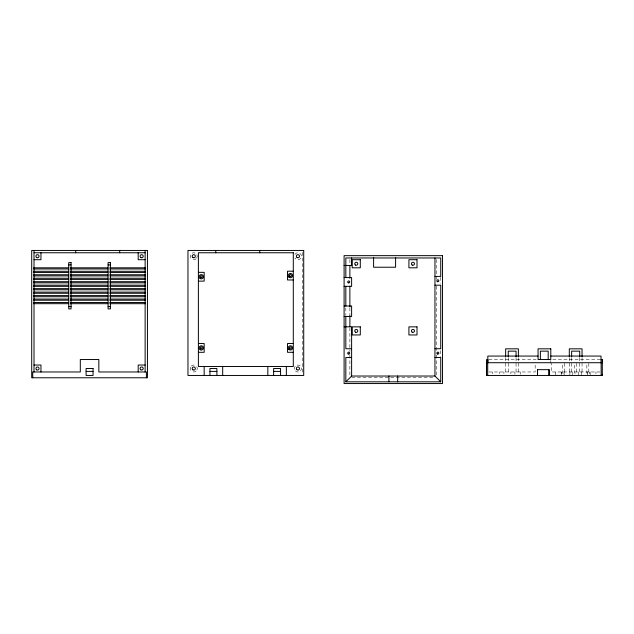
<?xml version="1.0" encoding="UTF-8"?>
<svg xmlns="http://www.w3.org/2000/svg" width="634" height="634" viewBox="0 0 634 634"><rect width="100%" height="100%" fill="white"/><g stroke="black" fill="none" stroke-linecap="round" stroke-linejoin="round"><path stroke-width="0.48" stroke-dasharray="3.17 2.38" d="M488.814 359.533L536.071 359.533M552.785 359.533L600.041 359.533M488.869 371.976L535.167 371.976L535.167 363.298M599.986 371.976L551.374 371.976L551.374 363.298M351.854 377.769L434.718 377.769M595.936 371.976L595.936 373.719M590.143 371.976L590.143 375.455M589.565 371.976L589.565 373.719M588.812 363.298L588.812 373.141L586.846 373.141L586.846 363.298M587.25 371.976L587.25 375.455M582.044 357.592L582.044 371.976M581.465 371.976L581.465 375.455M579.73 357.671L579.73 371.976M578.573 371.976L578.573 375.455M576.663 363.298L576.663 373.141L574.697 373.141L574.697 363.298M572.787 371.976L572.787 375.455M571.63 357.671L571.63 371.976M569.895 371.976L569.895 375.455M569.316 357.592L569.316 371.976M564.506 363.298L564.506 373.141L562.54 373.141L562.54 363.298M564.101 371.976L564.101 375.455M561.787 371.976L561.787 373.719M561.201 371.976L561.201 375.455M555.416 371.976L555.416 375.455M550.795 360.477L550.795 363.298M520.696 371.976L520.696 374.298M518.374 357.592L518.374 371.976M516.06 357.671L516.06 371.976M514.911 371.976L514.911 374.298M510.861 371.976L510.861 373.719M508.246 357.671L508.246 371.976M505.647 357.592L505.647 371.976M503.919 371.976L503.919 373.719M499.283 371.976L499.283 373.719M492.341 371.976L492.341 373.719M440.741 277.375L440.741 283.232M440.741 350.681L440.741 356.538M436.691 259.591L436.691 279.293M436.691 286.18L436.691 351.181M436.691 355.119L436.691 375.796M349.881 259.575L349.881 263.53M349.881 307.847L349.881 315.724M349.881 327.794L349.881 351.307M349.881 355.119L349.881 375.803M345.831 307.918L345.831 315.518M302.553 252.411L302.553 374.464M294.921 254.496A3.471 3.471 0 0 1 300.159 253.576A3.471 3.471 0 0 1 300.159 258.894A3.471 3.471 0 0 1 294.921 257.967M196.762 366.769A3.471 3.471 0 0 1 196.762 370.24M196.207 370.961A3.471 3.471 0 0 1 191.302 370.961M190.747 370.24A3.471 3.471 0 0 1 190.747 366.769M191.302 366.056A3.471 3.471 0 0 1 196.207 366.056M190.747 257.967A3.471 3.471 0 0 1 193.758 252.76A3.471 3.471 0 0 1 196.762 257.967M196.207 258.688A3.471 3.471 0 0 1 191.302 258.688M295.468 370.961A3.471 3.471 0 0 0 301.285 369.408A3.471 3.471 0 0 0 297.029 365.152A3.471 3.471 0 0 0 295.468 370.961"/><path stroke-width="0.95" d="M388.896 381.819L388.896 376.033M397.676 381.819L397.676 376.033M537.481 369.662L537.481 375.455L537.481 369.662L549.06 369.662L549.06 375.455L549.06 369.662M601.143 375.455L601.143 362.719M486.555 374.298L486.555 375.455L602.3 375.455L602.3 359.533L601.024 359.533M351.616 357.513L345.831 357.513L345.831 381.819L351.616 376.033L434.956 376.033L440.741 381.819L440.741 357.513L434.956 357.513M538.06 356.062L487.823 356.062L487.823 362.719L487.823 359.533L486.555 359.533L486.555 375.455L486.547 362.719L487.031 362.719M34.014 252.76L145.131 252.76M34.014 259.702L40.956 259.702L40.956 252.76M145.131 259.702L138.188 259.702L138.188 252.76M68.741 264.917L71.056 264.917M108.089 264.917L110.411 264.917M344.096 265.448L351.616 265.448L351.616 257.967M33.681 267.81L68.369 267.81M70.279 267.81L107.875 267.81M109.793 267.81L145.471 267.81M33.681 268.967L68.369 268.967M70.279 268.967L107.875 268.967M109.793 268.967L145.471 268.967M293.296 271.193L287.511 271.193L287.511 279.974L293.296 279.974M33.681 271.281L68.369 271.281M70.279 271.281L107.875 271.281M109.793 271.281L145.471 271.281M198.387 272.351L204.172 272.351L204.172 281.131L198.387 281.131M33.681 272.438L68.369 272.438M70.279 272.438L107.875 272.438M109.793 272.438L145.471 272.438M33.681 274.752L68.369 274.752M70.279 274.752L107.875 274.752M109.793 274.752L145.471 274.752M33.681 275.909L68.369 275.909M70.279 275.909L107.875 275.909M109.793 275.909L145.471 275.909M434.956 276.4L440.741 276.4L440.741 257.967L345.831 257.967L345.831 277.557M344.096 277.557L351.616 277.557L351.616 286.338L344.096 286.338M33.681 278.223L68.369 278.223M70.279 278.223L107.875 278.223M109.793 278.223L145.471 278.223M33.681 279.38L68.369 279.38M70.279 279.38L107.875 279.38M109.793 279.38L145.471 279.38M33.681 281.694L68.369 281.694M70.279 281.694L107.875 281.694M109.793 281.694L145.471 281.694M33.681 282.851L68.369 282.851M70.279 282.851L107.875 282.851M109.793 282.851L145.471 282.851M33.681 285.173L68.369 285.173M70.279 285.173L107.875 285.173M109.793 285.173L145.471 285.173M434.956 285.181L440.741 285.181L440.741 348.732L434.956 348.732M33.681 286.33L68.369 286.33M70.279 286.33L107.875 286.33M109.793 286.33L145.471 286.33M33.681 288.644L68.369 288.644M70.279 288.644L107.875 288.644M109.793 288.644L145.471 288.644M33.681 289.801L68.369 289.801M70.279 289.801L107.875 289.801M109.793 289.801L145.471 289.801M33.681 292.115L68.369 292.115M70.279 292.115L107.875 292.115M109.793 292.115L145.471 292.115M33.681 293.273L68.369 293.273M70.279 293.273L107.875 293.273M109.793 293.273L145.471 293.273M33.681 295.587L68.369 295.587M70.279 295.587L107.875 295.587M109.793 295.587L145.471 295.587M33.681 296.744L68.369 296.744M70.279 296.744L107.875 296.744M109.793 296.744L145.471 296.744M33.681 299.058L68.369 299.058M70.279 299.058L107.875 299.058M109.793 299.058L145.471 299.058M33.681 300.215L68.369 300.215M70.279 300.215L107.875 300.215M109.793 300.215L145.471 300.215M33.681 302.529L68.369 302.529M70.279 302.529L107.875 302.529M109.793 302.529L145.471 302.529M33.681 303.686L68.369 303.686M70.279 303.686L107.875 303.686M109.793 303.686L145.471 303.686M344.096 306.016L351.616 306.016L351.616 316.469L344.096 316.469M68.741 306.587L71.056 306.587M108.089 306.587L110.411 306.587M344.096 326.811L351.616 326.811L351.616 376.033M198.387 343.525L204.172 343.525L204.172 352.306L198.387 352.306M293.296 343.525L287.511 343.525L287.511 352.306L293.296 352.306M351.616 348.732L345.831 348.732L345.831 316.469M550.795 356.062L601.024 356.062L601.024 362.719M486.555 362.719L602.3 362.719L602.3 359.533M34.014 365.033L40.956 365.033L40.956 371.976M145.131 365.033L138.188 365.033L138.188 371.976M86.097 371.397L93.047 371.397M209.949 371.397L216.899 371.397M273.619 371.397L280.561 371.397M345.831 381.819L440.741 381.819M487.704 362.719L487.712 375.455M602.3 374.298L602.3 375.455M582.044 356.617L582.044 348.827L569.316 348.827L569.316 356.617M579.73 356.736L579.73 351.149L571.63 351.149L571.63 356.736M548.188 359.533L548.188 351.149L540.374 351.149L540.374 359.533M518.374 356.617L518.374 348.827L505.647 348.827L505.647 356.617M516.06 356.736L516.06 351.149L508.246 351.149L508.246 356.736M434.956 257.967L434.956 376.033M395.592 257.586L395.592 267.231L373.6 267.231L373.6 257.586M349.881 265.503L349.881 278.302M349.881 286.18L349.881 306.864M349.881 315.724L349.881 326.558M345.831 286.338L345.831 306.016M286.354 366.484L286.354 375.455M280.561 375.455L280.561 368.505L273.619 368.505L273.619 375.455M267.833 366.484L267.833 375.455M259.734 250.446L259.734 252.76M222.685 366.484L222.685 375.455M216.899 375.455L216.899 368.505L209.949 368.505L209.949 375.455M215.75 250.446L215.75 252.76M204.164 366.484L204.164 375.455M146.406 377.769L146.406 371.976L98.833 371.976L98.833 359.533L80.312 359.533L80.312 371.976L32.738 371.976L32.738 377.769M145.131 250.446L145.131 371.976M119.668 250.446L119.668 252.76M75.684 250.446L75.684 252.76M34.014 250.446L34.014 371.976M147.445 250.446L31.7 250.446L31.7 377.769L147.445 377.769L147.445 250.446M303.718 250.446L187.965 250.446L187.965 375.455L303.718 375.455L303.718 250.446M293.296 252.76L198.387 252.76L198.387 366.484L293.296 366.484L293.296 252.76M442.477 255.653L344.096 255.653L344.096 383.554L442.477 383.554L442.477 255.653M360.294 259.702L352.195 259.702L352.195 267.81L360.294 267.81L360.294 259.702M417.014 259.702L408.914 259.702L408.914 267.81L417.014 267.81L417.014 259.702M71.056 262.603L68.741 262.603L68.741 308.901L71.056 308.901L71.056 262.603M110.411 262.603L108.089 262.603L108.089 308.901L110.411 308.901L110.411 262.603M360.294 326.859L352.187 326.859L352.187 334.958L360.294 334.958L360.294 326.859M417.006 326.859L408.906 326.859L408.906 334.958L417.006 334.958L417.006 326.859M550.795 348.827L538.06 348.827L538.06 359.533L550.795 359.533L550.795 348.827M93.047 368.505L86.097 368.505L86.097 375.455L93.047 375.455L93.047 368.505M192.974 369.86A1.561 1.561 0 0 0 195.32 368.505A1.561 1.561 0 0 0 192.974 367.157A1.561 1.561 0 0 0 192.974 369.86M192.974 257.586A1.561 1.561 0 0 0 195.32 256.231A1.561 1.561 0 0 0 192.974 254.876A1.561 1.561 0 0 0 192.974 257.586M296.823 369.614A1.561 1.561 0 0 0 299.438 368.909A1.561 1.561 0 0 0 297.52 366.999A1.561 1.561 0 0 0 296.823 369.614M297.148 257.586A1.561 1.561 0 0 0 299.486 256.231A1.561 1.561 0 0 0 297.148 254.876A1.561 1.561 0 0 0 297.148 257.586M288.89 349.429A2.14 2.14 0 0 0 292.472 348.47A2.14 2.14 0 0 0 289.849 345.847A2.14 2.14 0 0 0 288.89 349.429M289.706 348.605A0.983 0.983 0 0 0 291.355 348.169A0.983 0.983 0 0 0 290.15 346.964A0.983 0.983 0 0 0 289.706 348.605M288.89 277.098A2.14 2.14 0 0 0 292.472 276.139A2.14 2.14 0 0 0 289.849 273.516A2.14 2.14 0 0 0 288.89 277.098M289.706 276.281A0.983 0.983 0 0 0 291.355 275.838A0.983 0.983 0 0 0 290.15 274.633A0.983 0.983 0 0 0 289.706 276.281M200.209 349.77A2.14 2.14 0 0 0 203.419 347.915A2.14 2.14 0 0 0 200.209 346.061A2.14 2.14 0 0 0 200.209 349.77M200.788 348.763A0.983 0.983 0 0 0 202.262 347.915A0.983 0.983 0 0 0 200.788 347.06A0.983 0.983 0 0 0 200.788 348.763M200.209 278.595A2.14 2.14 0 0 0 203.419 276.741A2.14 2.14 0 0 0 200.209 274.887A2.14 2.14 0 0 0 200.209 278.595M200.788 277.589A0.983 0.983 0 0 0 202.262 276.741A0.983 0.983 0 0 0 200.788 275.885A0.983 0.983 0 0 0 200.788 277.589M140.875 369.86A1.561 1.561 0 0 0 143.221 368.505A1.561 1.561 0 0 0 140.875 367.157A1.561 1.561 0 0 0 140.875 369.86M36.709 369.86A1.561 1.561 0 0 0 39.046 368.505A1.561 1.561 0 0 0 36.709 367.157A1.561 1.561 0 0 0 36.709 369.86M140.875 257.586A1.561 1.561 0 0 0 143.221 256.231A1.561 1.561 0 0 0 140.875 254.876A1.561 1.561 0 0 0 140.875 257.586M36.709 257.586A1.561 1.561 0 0 0 39.046 256.231A1.561 1.561 0 0 0 36.709 254.876A1.561 1.561 0 0 0 36.709 257.586M348.232 353.97A0.983 0.983 0 0 0 349.706 353.122A0.983 0.983 0 0 0 348.232 352.266A0.983 0.983 0 0 0 348.232 353.97M348.232 282.804A0.983 0.983 0 0 0 349.706 281.948A0.983 0.983 0 0 0 348.232 281.1A0.983 0.983 0 0 0 348.232 282.804M437.357 281.647A0.983 0.983 0 0 0 438.831 280.791A0.983 0.983 0 0 0 437.357 279.943A0.983 0.983 0 0 0 437.357 281.647M437.357 353.97A0.983 0.983 0 0 0 438.831 353.122A0.983 0.983 0 0 0 437.357 352.266A0.983 0.983 0 0 0 437.357 353.97M355.492 265.06A1.506 1.506 0 0 0 357.75 263.76A1.506 1.506 0 0 0 355.492 262.452A1.506 1.506 0 0 0 355.492 265.06M412.211 265.06A1.506 1.506 0 0 0 414.47 263.76A1.506 1.506 0 0 0 412.211 262.452A1.506 1.506 0 0 0 412.211 265.06M412.203 332.208A1.506 1.506 0 0 0 414.462 330.908A1.506 1.506 0 0 0 412.203 329.609A1.506 1.506 0 0 0 412.203 332.208M355.492 332.208A1.506 1.506 0 0 0 357.742 330.908A1.506 1.506 0 0 0 355.492 329.609A1.506 1.506 0 0 0 355.492 332.208"/></g></svg>
